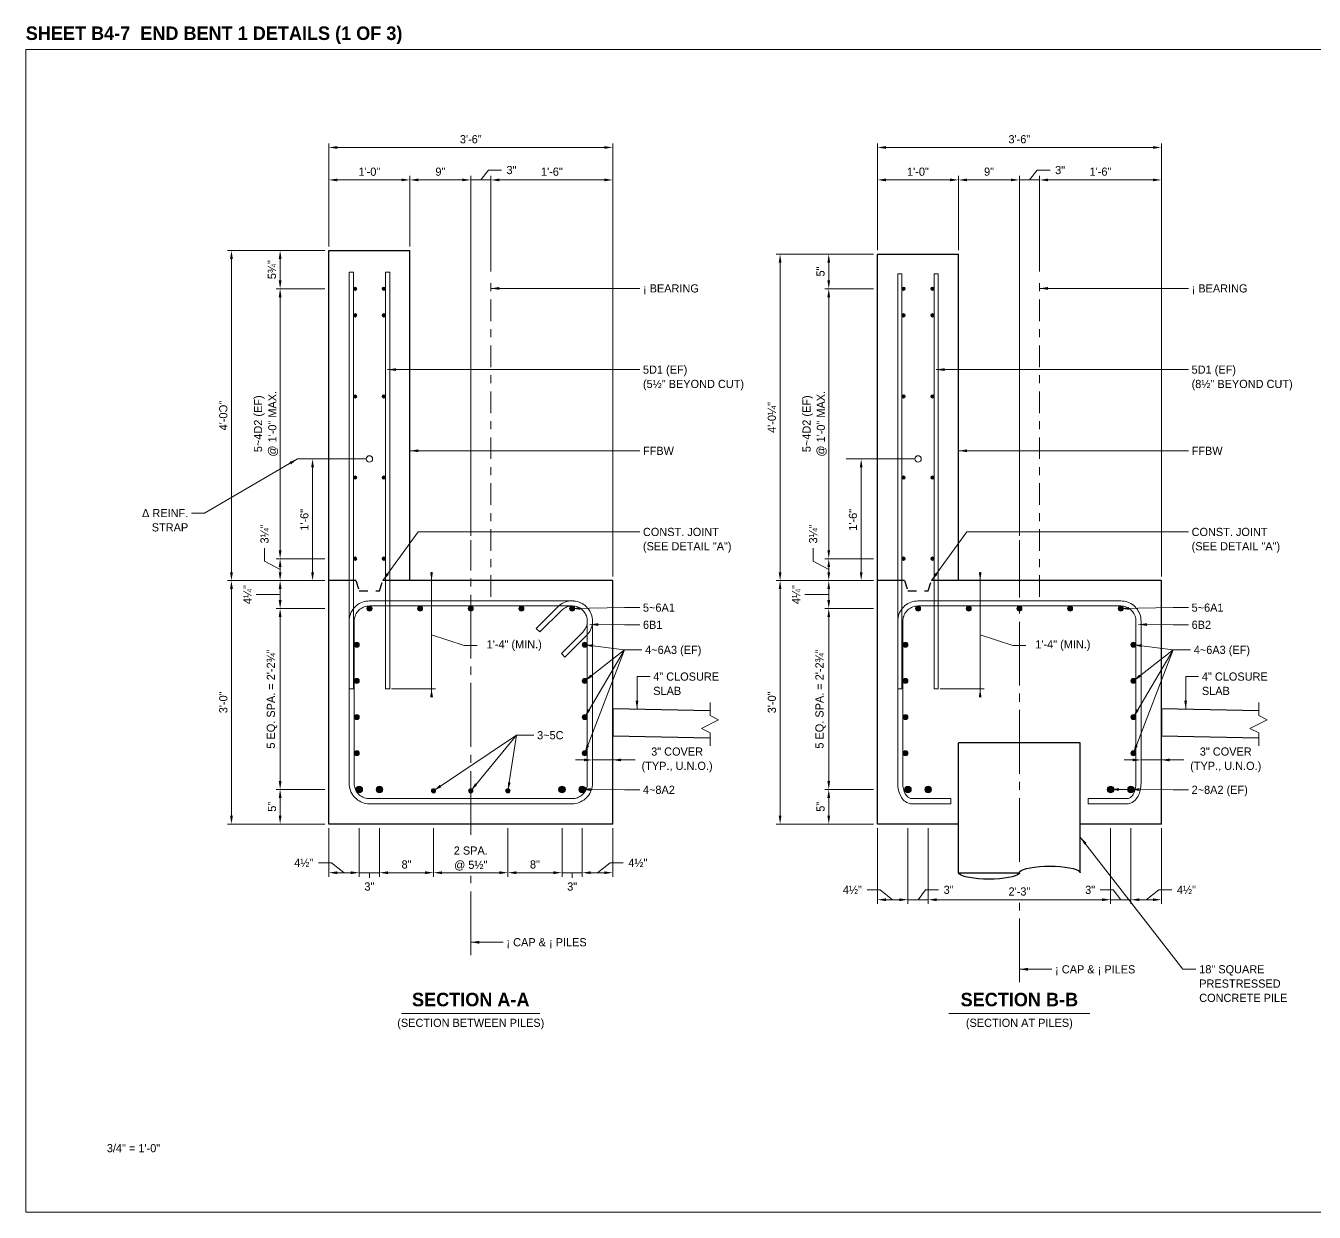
# Model space of a CAD drawing. Extents: x -1 to 861, y -26 to 2.
# Drawn here: x 59 to 74.89, y -13.33 to 1.29 of the extents above; entities that cross this region are included whole.
import ezdxf
from ezdxf.enums import TextEntityAlignment as Align

# ---------------------------------------------------------------- set-up
doc = ezdxf.new("R2010")
doc.units = 21
doc.header["$MEASUREMENT"] = 0
for name, pattern in [('DGN2', [0.12, 0.08, -0.04]), ('DGN4', [0.336, 0.2, -0.053, 0.03, -0.053]), ('DGN7', [0.726, 0.59, -0.053, 0.03, -0.053])]:
    doc.linetypes.add(name, pattern=pattern)
for name, color, linetype, lineweight in [('Border', 7, 'Continuous', 15), ('CL_Major', 1, 'DGN7', 9), ('CL_Minor', 7, 'DGN4', 9), ('Dimension', 7, 'Continuous', 9), ('Leader', 7, 'Continuous', 9), ('PileConc', 3, 'Continuous', 30), ('Rebar', 2, 'Continuous', 15), ('Rebar2', 2, 'Continuous', 15), ('SubStrConc', 3, 'Continuous', 30), ('SubStrConc2', 3, 'Continuous', 30), ('SubStrConc_h', 3, 'DGN2', 30), ('Symbols', 7, 'Continuous', 15), ('TextStructures', 7, 'Continuous', 9)]:
    doc.layers.add(name, color=color, linetype=linetype, lineweight=lineweight)
doc.styles.add('FDOT Bold (Large)', font='FDOTBold.ttf')
doc.styles.add('FDOT Structures', font='FDOT.ttf')
doc.styles.add('FDOT Structures Annotation', font='FDOT.ttf')

msp = doc.modelspace()

# ---------------------------------------------------------------- hatches: boundary and pattern name
at = {"layer": 'Rebar'}
h = msp.add_hatch(color=256, dxfattribs=at)
h.dxf.hatch_style = 1
edge = h.paths.add_edge_path()
edge.add_arc((63.06, -1.95), 0.0208, 0, 360)
h = msp.add_hatch(color=256, dxfattribs=at)
h.dxf.hatch_style = 1
edge = h.paths.add_edge_path()
edge.add_arc((63.414, -1.95), 0.0208, 0, 360)
h = msp.add_hatch(color=256, dxfattribs=at)
h.dxf.hatch_style = 1
edge = h.paths.add_edge_path()
edge.add_arc((69.824, -1.95), 0.0208, 0, 360)
h = msp.add_hatch(color=256, dxfattribs=at)
h.dxf.hatch_style = 1
edge = h.paths.add_edge_path()
edge.add_arc((70.179, -1.95), 0.0208, 0, 360)
h = msp.add_hatch(color=256, dxfattribs=at)
h.dxf.hatch_style = 1
edge = h.paths.add_edge_path()
edge.add_arc((63.06, -2.277), 0.0208, 0, 360)
h = msp.add_hatch(color=256, dxfattribs=at)
h.dxf.hatch_style = 1
edge = h.paths.add_edge_path()
edge.add_arc((63.414, -2.277), 0.0208, 0, 360)
h = msp.add_hatch(color=256, dxfattribs=at)
h.dxf.hatch_style = 1
edge = h.paths.add_edge_path()
edge.add_arc((69.824, -2.277), 0.0208, 0, 360)
h = msp.add_hatch(color=256, dxfattribs=at)
h.dxf.hatch_style = 1
edge = h.paths.add_edge_path()
edge.add_arc((70.179, -2.277), 0.0208, 0, 360)
h = msp.add_hatch(color=256, dxfattribs=at)
h.dxf.hatch_style = 1
edge = h.paths.add_edge_path()
edge.add_arc((63.06, -3.277), 0.0208, 0, 360)
h = msp.add_hatch(color=256, dxfattribs=at)
h.dxf.hatch_style = 1
edge = h.paths.add_edge_path()
edge.add_arc((63.414, -3.277), 0.0208, 0, 360)
h = msp.add_hatch(color=256, dxfattribs=at)
h.dxf.hatch_style = 1
edge = h.paths.add_edge_path()
edge.add_arc((69.824, -3.277), 0.0208, 0, 360)
h = msp.add_hatch(color=256, dxfattribs=at)
h.dxf.hatch_style = 1
edge = h.paths.add_edge_path()
edge.add_arc((70.179, -3.277), 0.0208, 0, 360)
h = msp.add_hatch(color=256, dxfattribs=at)
h.dxf.hatch_style = 1
edge = h.paths.add_edge_path()
edge.add_arc((63.06, -4.277), 0.0208, 0, 360)
h = msp.add_hatch(color=256, dxfattribs=at)
h.dxf.hatch_style = 1
edge = h.paths.add_edge_path()
edge.add_arc((63.414, -4.277), 0.0208, 0, 360)
h = msp.add_hatch(color=256, dxfattribs=at)
h.dxf.hatch_style = 1
edge = h.paths.add_edge_path()
edge.add_arc((69.824, -4.277), 0.0208, 0, 360)
h = msp.add_hatch(color=256, dxfattribs=at)
h.dxf.hatch_style = 1
edge = h.paths.add_edge_path()
edge.add_arc((70.179, -4.277), 0.0208, 0, 360)
h = msp.add_hatch(color=256, dxfattribs=at)
h.dxf.hatch_style = 1
edge = h.paths.add_edge_path()
edge.add_arc((63.06, -5.277), 0.0208, 0, 360)
h = msp.add_hatch(color=256, dxfattribs=at)
h.dxf.hatch_style = 1
edge = h.paths.add_edge_path()
edge.add_arc((63.414, -5.277), 0.0208, 0, 360)
h = msp.add_hatch(color=256, dxfattribs=at)
h.dxf.hatch_style = 1
edge = h.paths.add_edge_path()
edge.add_arc((69.824, -5.277), 0.0208, 0, 360)
h = msp.add_hatch(color=256, dxfattribs=at)
h.dxf.hatch_style = 1
edge = h.paths.add_edge_path()
edge.add_arc((70.179, -5.277), 0.0208, 0, 360)
h = msp.add_hatch(color=256, dxfattribs=at)
h.dxf.hatch_style = 1
edge = h.paths.add_edge_path()
edge.add_arc((63.238, -5.892), 0.0312, 0, 360)
h = msp.add_hatch(color=256, dxfattribs=at)
h.dxf.hatch_style = 1
edge = h.paths.add_edge_path()
edge.add_arc((63.862, -5.892), 0.0312, 0, 360)
h = msp.add_hatch(color=256, dxfattribs=at)
h.dxf.hatch_style = 1
edge = h.paths.add_edge_path()
edge.add_arc((64.487, -5.892), 0.0312, 0, 360)
h = msp.add_hatch(color=256, dxfattribs=at)
h.dxf.hatch_style = 1
edge = h.paths.add_edge_path()
edge.add_arc((65.111, -5.892), 0.0312, 0, 360)
h = msp.add_hatch(color=256, dxfattribs=at)
h.dxf.hatch_style = 1
edge = h.paths.add_edge_path()
edge.add_arc((65.736, -5.892), 0.0312, 0, 360)
h = msp.add_hatch(color=256, dxfattribs=at)
h.dxf.hatch_style = 1
edge = h.paths.add_edge_path()
edge.add_arc((70.003, -5.892), 0.0312, 0, 360)
h = msp.add_hatch(color=256, dxfattribs=at)
h.dxf.hatch_style = 1
edge = h.paths.add_edge_path()
edge.add_arc((70.627, -5.892), 0.0312, 0, 360)
h = msp.add_hatch(color=256, dxfattribs=at)
h.dxf.hatch_style = 1
edge = h.paths.add_edge_path()
edge.add_arc((71.252, -5.892), 0.0312, 0, 360)
h = msp.add_hatch(color=256, dxfattribs=at)
h.dxf.hatch_style = 1
edge = h.paths.add_edge_path()
edge.add_arc((71.876, -5.892), 0.0312, 0, 360)
h = msp.add_hatch(color=256, dxfattribs=at)
h.dxf.hatch_style = 1
edge = h.paths.add_edge_path()
edge.add_arc((72.501, -5.892), 0.0312, 0, 360)
h = msp.add_hatch(color=256, dxfattribs=at)
h.dxf.hatch_style = 1
edge = h.paths.add_edge_path()
edge.add_arc((63.081, -6.338), 0.0312, 0, 360)
h = msp.add_hatch(color=256, dxfattribs=at)
h.dxf.hatch_style = 1
edge = h.paths.add_edge_path()
edge.add_arc((65.892, -6.338), 0.0312, 0, 360)
h = msp.add_hatch(color=256, dxfattribs=at)
h.dxf.hatch_style = 1
edge = h.paths.add_edge_path()
edge.add_arc((69.846, -6.338), 0.0312, 0, 360)
h = msp.add_hatch(color=256, dxfattribs=at)
h.dxf.hatch_style = 1
edge = h.paths.add_edge_path()
edge.add_arc((72.657, -6.338), 0.0312, 0, 360)
h = msp.add_hatch(color=256, dxfattribs=at)
h.dxf.hatch_style = 1
edge = h.paths.add_edge_path()
edge.add_arc((63.081, -6.784), 0.0312, 0, 360)
h = msp.add_hatch(color=256, dxfattribs=at)
h.dxf.hatch_style = 1
edge = h.paths.add_edge_path()
edge.add_arc((65.892, -6.784), 0.0312, 0, 360)
h = msp.add_hatch(color=256, dxfattribs=at)
h.dxf.hatch_style = 1
edge = h.paths.add_edge_path()
edge.add_arc((69.846, -6.784), 0.0312, 0, 360)
h = msp.add_hatch(color=256, dxfattribs=at)
h.dxf.hatch_style = 1
edge = h.paths.add_edge_path()
edge.add_arc((72.657, -6.784), 0.0312, 0, 360)
h = msp.add_hatch(color=256, dxfattribs=at)
h.dxf.hatch_style = 1
edge = h.paths.add_edge_path()
edge.add_arc((63.081, -7.23), 0.0312, 0, 360)
h = msp.add_hatch(color=256, dxfattribs=at)
h.dxf.hatch_style = 1
edge = h.paths.add_edge_path()
edge.add_arc((65.892, -7.23), 0.0312, 0, 360)
h = msp.add_hatch(color=256, dxfattribs=at)
h.dxf.hatch_style = 1
edge = h.paths.add_edge_path()
edge.add_arc((69.846, -7.23), 0.0312, 0, 360)
h = msp.add_hatch(color=256, dxfattribs=at)
h.dxf.hatch_style = 1
edge = h.paths.add_edge_path()
edge.add_arc((72.657, -7.23), 0.0312, 0, 360)
h = msp.add_hatch(color=256, dxfattribs=at)
h.dxf.hatch_style = 1
edge = h.paths.add_edge_path()
edge.add_arc((63.081, -7.676), 0.0312, 0, 360)
h = msp.add_hatch(color=256, dxfattribs=at)
h.dxf.hatch_style = 1
edge = h.paths.add_edge_path()
edge.add_arc((65.892, -7.676), 0.0312, 0, 360)
h = msp.add_hatch(color=256, dxfattribs=at)
h.dxf.hatch_style = 1
edge = h.paths.add_edge_path()
edge.add_arc((69.846, -7.676), 0.0312, 0, 360)
h = msp.add_hatch(color=256, dxfattribs=at)
h.dxf.hatch_style = 1
edge = h.paths.add_edge_path()
edge.add_arc((72.657, -7.676), 0.0312, 0, 360)
h = msp.add_hatch(color=256, dxfattribs=at)
h.dxf.hatch_style = 1
edge = h.paths.add_edge_path()
edge.add_arc((63.112, -8.122), 0.0417, 0, 360)
h = msp.add_hatch(color=256, dxfattribs=at)
h.dxf.hatch_style = 1
edge = h.paths.add_edge_path()
edge.add_arc((63.362, -8.122), 0.0417, 0, 360)
h = msp.add_hatch(color=256, dxfattribs=at)
h.dxf.hatch_style = 1
edge = h.paths.add_edge_path()
edge.add_arc((65.612, -8.122), 0.0417, 0, 360)
h = msp.add_hatch(color=256, dxfattribs=at)
h.dxf.hatch_style = 1
edge = h.paths.add_edge_path()
edge.add_arc((65.862, -8.122), 0.0417, 0, 360)
h = msp.add_hatch(color=256, dxfattribs=at)
h.dxf.hatch_style = 1
edge = h.paths.add_edge_path()
edge.add_arc((69.877, -8.122), 0.0417, 0, 360)
h = msp.add_hatch(color=256, dxfattribs=at)
h.dxf.hatch_style = 1
edge = h.paths.add_edge_path()
edge.add_arc((70.127, -8.122), 0.0417, 0, 360)
h = msp.add_hatch(color=256, dxfattribs=at)
h.dxf.hatch_style = 1
edge = h.paths.add_edge_path()
edge.add_arc((72.377, -8.122), 0.0417, 0, 360)
h = msp.add_hatch(color=256, dxfattribs=at)
h.dxf.hatch_style = 1
edge = h.paths.add_edge_path()
edge.add_arc((72.627, -8.122), 0.0417, 0, 360)
h = msp.add_hatch(color=256, dxfattribs=at)
h.dxf.hatch_style = 1
edge = h.paths.add_edge_path()
edge.add_arc((64.028, -8.138), 0.026, 0, 360)
h = msp.add_hatch(color=256, dxfattribs=at)
h.dxf.hatch_style = 1
edge = h.paths.add_edge_path()
edge.add_arc((64.487, -8.138), 0.026, 0, 360)
h = msp.add_hatch(color=256, dxfattribs=at)
h.dxf.hatch_style = 1
edge = h.paths.add_edge_path()
edge.add_arc((64.945, -8.138), 0.026, 0, 360)

# ---------------------------------------------------------------- linework, layer by layer
at = {"layer": 'CL_Major', "ltscale": 1.333333}
for p, q in [((64.487, -8.681), (64.487, -5.048)), ((71.251, -9.014), (71.251, -5.048)), ((64.487, -10.165), (64.487, -9.188)), ((71.251, -10.499), (71.251, -9.521))]:
    msp.add_line(p, q, dxfattribs=at)
at = {"layer": 'CL_Minor', "ltscale": 1.333333}
for p, q in [((64.736, -5.748), (64.736, -1.785)), ((71.501, -5.748), (71.501, -1.785))]:
    msp.add_line(p, q, dxfattribs=at)
at = {"layer": 'Dimension'}
for p, q in [((62.736, -1.428), (62.736, -0.157)), ((66.237, -5.497), (66.237, -0.157)), ((69.501, -1.473), (69.501, -0.157)), ((73.002, -5.497), (73.002, -0.157)), ((62.841, -0.208), (66.133, -0.208)), ((69.605, -0.208), (72.898, -0.208)), ((62.736, -1.428), (62.736, -0.557)), ((62.841, -0.608), (63.633, -0.608)), ((63.737, -1.428), (63.737, -0.557)), ((63.737, -1.428), (63.737, -0.557)), ((63.841, -0.608), (64.382, -0.608)), ((64.382, -0.608), (64.278, -0.608)), ((64.487, -4.997), (64.487, -0.557)), ((64.487, -4.997), (64.487, -0.557)), ((64.487, -0.608), (64.736, -0.608)), ((64.736, -1.735), (64.736, -0.557)), ((64.736, -1.735), (64.736, -0.557)), ((66.237, -5.497), (66.237, -0.557)), ((69.501, -1.473), (69.501, -0.557)), ((69.605, -0.608), (70.398, -0.608)), ((70.502, -1.473), (70.502, -0.557)), ((70.502, -1.473), (70.502, -0.557)), ((70.606, -0.608), (71.147, -0.608)), ((71.147, -0.608), (71.043, -0.608)), ((71.251, -4.997), (71.251, -0.557)), ((71.251, -4.997), (71.251, -0.557)), ((71.251, -0.608), (71.501, -0.608)), ((71.501, -1.735), (71.501, -0.557)), ((71.501, -1.735), (71.501, -0.557)), ((73.002, -5.497), (73.002, -0.557)), ((62.686, -1.479), (61.486, -1.479)), ((61.536, -5.444), (61.536, -1.583)), ((62.686, -1.479), (62.086, -1.479)), ((62.136, -1.846), (62.136, -1.583)), ((69.451, -1.524), (68.251, -1.524)), ((69.451, -1.524), (68.851, -1.524)), ((68.301, -5.444), (68.301, -1.628)), ((68.901, -1.846), (68.901, -1.628)), ((62.686, -1.95), (62.086, -1.95)), ((62.686, -1.95), (62.086, -1.95)), ((69.451, -1.95), (68.851, -1.95)), ((69.451, -1.95), (68.851, -1.95)), ((62.536, -5.444), (62.536, -4.152)), ((69.301, -5.444), (69.301, -4.152)), ((62.686, -5.277), (62.086, -5.277)), ((62.686, -5.277), (62.086, -5.277)), ((62.136, -5.444), (62.136, -5.381)), ((69.451, -5.277), (68.851, -5.277)), ((69.451, -5.277), (68.851, -5.277)), ((68.901, -5.444), (68.901, -5.381)), ((62.686, -5.548), (62.086, -5.548)), ((62.686, -5.548), (62.086, -5.548)), ((62.686, -5.548), (62.486, -5.548)), ((64.003, -5.444), (64.003, -6.985)), ((69.451, -5.548), (68.851, -5.548)), ((69.451, -5.548), (68.851, -5.548)), ((69.451, -5.548), (69.251, -5.548)), ((70.768, -5.444), (70.768, -6.985)), ((61.536, -8.444), (61.536, -5.652)), ((62.136, -5.788), (62.136, -5.652)), ((68.301, -8.444), (68.301, -5.652)), ((68.901, -5.788), (68.901, -5.652)), ((62.686, -5.892), (62.086, -5.892)), ((62.686, -5.892), (62.086, -5.892)), ((62.136, -8.018), (62.136, -5.996)), ((69.451, -5.892), (68.851, -5.892)), ((69.451, -5.892), (68.851, -5.892)), ((68.901, -8.018), (68.901, -5.996)), ((63.511, -6.881), (64.054, -6.881)), ((70.276, -6.881), (70.819, -6.881)), ((65.883, -7.758), (65.779, -7.758)), ((65.987, -7.758), (66.237, -7.758)), ((66.341, -7.758), (66.445, -7.758)), ((72.647, -7.758), (72.543, -7.758)), ((72.752, -7.758), (73.002, -7.758)), ((73.106, -7.758), (73.21, -7.758)), ((62.686, -8.122), (62.086, -8.122)), ((62.686, -8.122), (62.086, -8.122)), ((62.136, -8.444), (62.136, -8.226)), ((69.451, -8.122), (68.851, -8.122)), ((69.451, -8.122), (68.851, -8.122)), ((68.901, -8.444), (68.901, -8.226)), ((62.686, -8.548), (61.486, -8.548)), ((62.686, -8.548), (62.086, -8.548)), ((69.451, -8.548), (68.251, -8.548)), ((69.451, -8.548), (68.851, -8.548)), ((62.736, -8.598), (62.736, -9.198)), ((64.028, -8.598), (64.028, -9.198)), ((64.028, -8.598), (64.028, -9.198)), ((64.945, -8.598), (64.945, -9.198)), ((64.945, -8.598), (64.945, -9.198)), ((66.237, -8.598), (66.237, -9.198)), ((69.501, -8.598), (69.501, -9.531)), ((69.877, -8.598), (69.877, -9.531)), ((69.877, -8.598), (69.877, -9.531)), ((70.127, -8.598), (70.127, -9.531)), ((70.127, -8.598), (70.127, -9.531)), ((72.377, -8.598), (72.377, -9.531)), ((72.377, -8.598), (72.377, -9.531)), ((72.627, -8.598), (72.627, -9.531)), ((72.627, -8.598), (72.627, -9.531)), ((73.002, -8.598), (73.002, -9.531)), ((62.841, -9.148), (63.007, -9.148)), ((63.007, -9.148), (62.903, -9.148)), ((63.112, -9.148), (63.362, -9.148)), ((63.466, -9.148), (63.57, -9.148)), ((63.466, -9.148), (63.924, -9.148)), ((65.049, -9.148), (65.507, -9.148)), ((65.612, -9.148), (65.862, -9.148)), ((65.966, -9.148), (66.07, -9.148)), ((65.966, -9.148), (66.133, -9.148)), ((69.605, -9.481), (69.772, -9.481)), ((69.772, -9.481), (69.668, -9.481)), ((69.877, -9.481), (70.127, -9.481)), ((72.377, -9.481), (72.627, -9.481)), ((72.731, -9.481), (72.835, -9.481)), ((72.731, -9.481), (72.898, -9.481))]:
    msp.add_line(p, q, dxfattribs=at)
for points in [[(64.564, -6.348), (64.404, -6.348), (64.003, -6.214)], [(71.329, -6.348), (71.169, -6.348), (70.768, -6.214)]]:
    msp.add_lwpolyline(points, dxfattribs=at)
for points in [[(62.841, -0.225), (62.736, -0.208), (62.841, -0.191)], [(66.133, -0.191), (66.237, -0.208), (66.133, -0.225)], [(69.605, -0.225), (69.501, -0.208), (69.605, -0.191)], [(72.898, -0.191), (73.002, -0.208), (72.898, -0.225)], [(62.841, -0.625), (62.736, -0.608), (62.841, -0.591)], [(63.633, -0.591), (63.737, -0.608), (63.633, -0.625)], [(63.841, -0.625), (63.737, -0.608), (63.841, -0.591)], [(64.382, -0.591), (64.487, -0.608), (64.382, -0.625)], [(64.382, -0.591), (64.487, -0.608), (64.382, -0.625)], [(66.133, -0.591), (66.237, -0.608), (66.133, -0.625)], [(69.605, -0.625), (69.501, -0.608), (69.605, -0.591)], [(70.398, -0.591), (70.502, -0.608), (70.398, -0.625)], [(70.606, -0.625), (70.502, -0.608), (70.606, -0.591)], [(71.147, -0.591), (71.251, -0.608), (71.147, -0.625)], [(71.147, -0.591), (71.251, -0.608), (71.147, -0.625)], [(72.898, -0.591), (73.002, -0.608), (72.898, -0.625)], [(61.519, -1.583), (61.536, -1.479), (61.554, -1.583)], [(68.284, -1.628), (68.301, -1.524), (68.318, -1.628)], [(62.119, -2.054), (62.136, -1.95), (62.154, -2.054)], [(68.884, -2.054), (68.901, -1.95), (68.918, -2.054)], [(62.519, -4.152), (62.536, -4.048), (62.554, -4.152)], [(69.284, -4.152), (69.301, -4.048), (69.318, -4.152)], [(62.154, -5.173), (62.136, -5.277), (62.119, -5.173)], [(68.918, -5.173), (68.901, -5.277), (68.884, -5.173)], [(62.119, -5.381), (62.136, -5.277), (62.154, -5.381)], [(68.884, -5.381), (68.901, -5.277), (68.918, -5.381)], [(61.554, -5.444), (61.536, -5.548), (61.519, -5.444)], [(61.519, -5.652), (61.536, -5.548), (61.554, -5.652)], [(62.154, -5.444), (62.136, -5.548), (62.119, -5.444)], [(62.119, -5.652), (62.136, -5.548), (62.154, -5.652)], [(62.554, -5.444), (62.536, -5.548), (62.519, -5.444)], [(64.021, -5.444), (64.003, -5.548), (63.986, -5.444)], [(68.318, -5.444), (68.301, -5.548), (68.284, -5.444)], [(68.284, -5.652), (68.301, -5.548), (68.318, -5.652)], [(68.918, -5.444), (68.901, -5.548), (68.884, -5.444)], [(68.884, -5.652), (68.901, -5.548), (68.918, -5.652)], [(69.318, -5.444), (69.301, -5.548), (69.284, -5.444)], [(70.785, -5.444), (70.768, -5.548), (70.751, -5.444)], [(62.154, -5.788), (62.136, -5.892), (62.119, -5.788)], [(68.918, -5.788), (68.901, -5.892), (68.884, -5.788)], [(62.119, -5.996), (62.136, -5.892), (62.154, -5.996)], [(68.884, -5.996), (68.901, -5.892), (68.918, -5.996)], [(63.986, -6.985), (64.003, -6.881), (64.021, -6.985)], [(70.751, -6.985), (70.768, -6.881), (70.785, -6.985)], [(65.883, -7.741), (65.987, -7.758), (65.883, -7.775)], [(66.341, -7.775), (66.237, -7.758), (66.341, -7.741)], [(72.647, -7.741), (72.752, -7.758), (72.647, -7.775)], [(73.106, -7.775), (73.002, -7.758), (73.106, -7.741)], [(62.154, -8.018), (62.136, -8.122), (62.119, -8.018)], [(68.918, -8.018), (68.901, -8.122), (68.884, -8.018)], [(61.554, -8.444), (61.536, -8.548), (61.519, -8.444)], [(68.318, -8.444), (68.301, -8.548), (68.284, -8.444)], [(62.841, -9.165), (62.736, -9.148), (62.841, -9.131)], [(63.007, -9.131), (63.112, -9.148), (63.007, -9.165)], [(63.007, -9.131), (63.112, -9.148), (63.007, -9.165)], [(63.466, -9.165), (63.362, -9.148), (63.466, -9.131)], [(63.466, -9.165), (63.362, -9.148), (63.466, -9.131)], [(63.924, -9.131), (64.028, -9.148), (63.924, -9.165)], [(64.132, -9.165), (64.028, -9.148), (64.132, -9.131)], [(64.841, -9.131), (64.945, -9.148), (64.841, -9.165)], [(65.049, -9.165), (64.945, -9.148), (65.049, -9.131)], [(65.507, -9.131), (65.612, -9.148), (65.507, -9.165)], [(65.507, -9.131), (65.612, -9.148), (65.507, -9.165)], [(65.966, -9.165), (65.862, -9.148), (65.966, -9.131)], [(65.966, -9.165), (65.862, -9.148), (65.966, -9.131)], [(66.133, -9.131), (66.237, -9.148), (66.133, -9.165)], [(69.605, -9.498), (69.501, -9.481), (69.605, -9.464)], [(69.772, -9.464), (69.877, -9.481), (69.772, -9.498)], [(69.772, -9.464), (69.877, -9.481), (69.772, -9.498)], [(72.731, -9.498), (72.627, -9.481), (72.731, -9.464)], [(72.731, -9.498), (72.627, -9.481), (72.731, -9.464)], [(72.898, -9.464), (73.002, -9.481), (72.898, -9.498)]]:
    msp.add_solid(points, dxfattribs=at)
at = {"layer": 'Leader'}
for p, q in [((65.892, -6.338), (66.383, -6.401)), ((72.657, -6.338), (73.148, -6.401)), ((65.892, -7.676), (66.383, -6.401)), ((65.892, -7.23), (66.383, -6.401)), ((65.892, -6.784), (66.383, -6.401)), ((66.383, -6.401), (66.597, -6.401)), ((72.657, -7.676), (73.148, -6.401)), ((72.657, -7.23), (73.148, -6.401)), ((72.657, -6.784), (73.148, -6.401)), ((73.148, -6.401), (73.362, -6.401)), ((64.028, -8.138), (65.052, -7.453)), ((64.487, -8.138), (65.052, -7.453)), ((64.945, -8.138), (65.052, -7.453)), ((65.052, -7.453), (65.265, -7.453)), ((72.627, -8.122), (72.377, -8.122))]:
    msp.add_line(p, q, dxfattribs=at)
for points in [[(64.736, -1.945), (66.383, -1.945), (66.57, -1.945)], [(71.501, -1.945), (73.148, -1.945), (73.335, -1.945)], [(63.461, -2.946), (66.383, -2.946), (66.57, -2.946)], [(70.225, -2.946), (73.148, -2.946), (73.335, -2.946)], [(63.737, -3.947), (66.383, -3.947), (66.57, -3.947)], [(70.502, -3.947), (73.148, -3.947), (73.335, -3.947)], [(62.35, -4.048), (61.203, -4.714), (61.043, -4.714)], [(63.403, -5.548), (63.837, -4.948), (66.57, -4.948)], [(70.168, -5.548), (70.602, -4.948), (73.335, -4.948)], [(65.736, -5.892), (66.383, -5.88), (66.57, -5.88)], [(72.501, -5.892), (73.148, -5.88), (73.335, -5.88)], [(65.956, -6.088), (66.383, -6.092), (66.57, -6.092)], [(72.72, -6.088), (73.148, -6.092), (73.335, -6.092)], [(66.537, -7.13), (66.537, -6.73), (66.697, -6.73)], [(73.302, -7.13), (73.302, -6.73), (73.462, -6.73)], [(65.862, -8.122), (66.383, -8.126), (66.57, -8.126)], [(72.627, -8.122), (73.148, -8.126), (73.335, -8.126)], [(64.487, -10.005), (64.887, -10.005)], [(71.251, -10.339), (71.651, -10.339)]]:
    msp.add_lwpolyline(points, dxfattribs=at)
for points in [[(64.736, -1.945), (64.84, -1.928), (64.84, -1.963)], [(71.501, -1.945), (71.605, -1.928), (71.605, -1.963)], [(63.461, -2.946), (63.565, -2.929), (63.565, -2.963)], [(70.225, -2.946), (70.33, -2.929), (70.33, -2.963)], [(63.737, -3.947), (63.841, -3.93), (63.841, -3.964)], [(70.502, -3.947), (70.606, -3.93), (70.606, -3.964)], [(62.35, -4.048), (62.269, -4.115), (62.251, -4.085)], [(63.403, -5.548), (63.45, -5.453), (63.478, -5.474)], [(70.168, -5.548), (70.215, -5.453), (70.243, -5.474)], [(65.736, -5.892), (65.839, -5.873), (65.84, -5.907)], [(72.501, -5.892), (72.604, -5.873), (72.605, -5.907)], [(65.956, -6.088), (66.06, -6.072), (66.06, -6.106)], [(72.72, -6.088), (72.825, -6.072), (72.824, -6.106)], [(65.892, -6.338), (65.998, -6.334), (65.993, -6.368)], [(72.657, -6.338), (72.763, -6.334), (72.758, -6.368)], [(65.892, -6.784), (65.964, -6.706), (65.985, -6.734)], [(72.657, -6.784), (72.729, -6.706), (72.75, -6.734)], [(65.892, -7.23), (65.931, -7.132), (65.96, -7.149)], [(66.537, -7.13), (66.519, -7.026), (66.554, -7.026)], [(72.657, -7.23), (72.695, -7.132), (72.725, -7.149)], [(73.302, -7.13), (73.284, -7.026), (73.319, -7.026)], [(65.892, -7.676), (65.914, -7.573), (65.946, -7.585)], [(72.657, -7.676), (72.679, -7.573), (72.711, -7.585)], [(64.028, -8.138), (64.105, -8.065), (64.124, -8.094)], [(64.487, -8.138), (64.54, -8.046), (64.566, -8.068)], [(64.945, -8.138), (64.944, -8.032), (64.978, -8.037)], [(65.862, -8.122), (65.966, -8.105), (65.966, -8.14)], [(72.377, -8.122), (72.481, -8.105), (72.481, -8.139)], [(72.627, -8.122), (72.731, -8.105), (72.731, -8.14)], [(72.002, -8.708), (72.079, -8.779), (72.052, -8.801)], [(64.487, -10.005), (64.591, -9.988), (64.591, -10.023)], [(71.251, -10.339), (71.356, -10.321), (71.356, -10.356)]]:
    msp.add_solid(points, dxfattribs=at)
at = {"layer": 'PileConc'}
for points in [[(70.502, -8.548), (70.502, -7.548)], [(72.002, -7.548), (70.502, -7.548)], [(70.502, -9.148), (70.502, -7.548)], [(72.002, -7.548), (70.502, -7.548)], [(72.002, -8.548), (72.002, -7.548)], [(72.002, -9.148), (72.002, -7.548)], [(70.502, -9.148), (70.502, -8.548)], [(71.252, -9.148), (71.246, -9.162), (71.229, -9.175), (71.201, -9.188), (71.164, -9.199), (71.118, -9.209), (71.064, -9.217), (71.005, -9.223), (70.942, -9.227), (70.877, -9.228), (70.811, -9.227), (70.748, -9.223), (70.689, -9.217), (70.635, -9.209), (70.589, -9.199), (70.552, -9.188), (70.524, -9.175), (70.507, -9.162), (70.502, -9.148), (71.252, -9.148), (71.257, -9.134), (71.274, -9.12), (71.302, -9.108), (71.339, -9.096), (71.385, -9.086), (71.439, -9.078), (71.498, -9.073), (71.561, -9.069), (71.627, -9.068), (71.692, -9.069), (71.755, -9.073), (71.814, -9.078), (71.868, -9.086), (71.914, -9.096), (71.951, -9.108), (71.979, -9.12), (71.996, -9.134), (72.002, -9.148)]]:
    msp.add_lwpolyline(points, dxfattribs=at)
at = {"layer": 'Rebar'}
for p, q in [((62.987, -1.744), (63.039, -1.744)), ((63.435, -1.744), (63.487, -1.744)), ((69.752, -1.764), (69.804, -1.764)), ((70.199, -1.764), (70.252, -1.764)), ((65.295, -6.136), (65.339, -6.18)), ((65.648, -6.49), (65.604, -6.446)), ((62.987, -6.881), (63.039, -6.881)), ((63.435, -6.881), (63.487, -6.881)), ((69.752, -6.881), (69.804, -6.881)), ((70.199, -6.881), (70.252, -6.881)), ((70.405, -8.235), (70.405, -8.298)), ((72.098, -8.235), (72.098, -8.298))]:
    msp.add_line(p, q, dxfattribs=at)
for points in [[(62.987, -6.881), (62.987, -1.744)], [(63.039, -6.881), (63.039, -1.744)], [(63.435, -6.881), (63.435, -1.744)], [(63.487, -6.881), (63.487, -1.744)], [(69.752, -6.881), (69.752, -1.764)], [(69.804, -6.881), (69.804, -1.764)], [(70.199, -6.881), (70.199, -1.764)], [(70.252, -6.881), (70.252, -1.764)], [(65.295, -6.136), (65.561, -5.87), (65.576, -5.856), (65.593, -5.843), (65.612, -5.831), (65.631, -5.821), (65.651, -5.813), (65.672, -5.806), (65.693, -5.801), (65.715, -5.798), (65.737, -5.797), (65.759, -5.798), (65.78, -5.801), (65.801, -5.806), (65.822, -5.813), (65.842, -5.821), (65.862, -5.831), (65.88, -5.843), (65.897, -5.856), (65.913, -5.871), (65.928, -5.887), (65.941, -5.904), (65.953, -5.922), (65.963, -5.942), (65.972, -5.962), (65.978, -5.983), (65.983, -6.004), (65.986, -6.026), (65.987, -6.047), (65.987, -8.048), (65.986, -8.07), (65.983, -8.091), (65.978, -8.112), (65.972, -8.133), (65.963, -8.153), (65.953, -8.173), (65.941, -8.191), (65.928, -8.208), (65.913, -8.225), (65.897, -8.239), (65.88, -8.253), (65.862, -8.264), (65.842, -8.274), (65.822, -8.283), (65.801, -8.289), (65.78, -8.294), (65.758, -8.297), (65.737, -8.298), (63.236, -8.298), (63.215, -8.297), (63.193, -8.294), (63.172, -8.289), (63.151, -8.283), (63.131, -8.274), (63.112, -8.264), (63.093, -8.253), (63.076, -8.239), (63.06, -8.225), (63.045, -8.208), (63.032, -8.191), (63.02, -8.173), (63.01, -8.153), (63.002, -8.133), (62.995, -8.112), (62.99, -8.091), (62.988, -8.07), (62.987, -8.048), (62.987, -6.047), (62.988, -6.026), (62.99, -6.004), (62.995, -5.983), (63.002, -5.962), (63.01, -5.942), (63.02, -5.923), (63.032, -5.904), (63.045, -5.887), (63.06, -5.871), (63.076, -5.856), (63.093, -5.843), (63.112, -5.831), (63.131, -5.821), (63.151, -5.813), (63.172, -5.806), (63.193, -5.802), (63.215, -5.799), (63.236, -5.798), (65.738, -5.798), (65.759, -5.799), (65.78, -5.802), (65.802, -5.806), (65.822, -5.813), (65.843, -5.821), (65.862, -5.831), (65.88, -5.843), (65.898, -5.856), (65.914, -5.871), (65.928, -5.887), (65.942, -5.904), (65.953, -5.923), (65.963, -5.942), (65.972, -5.962), (65.978, -5.983), (65.983, -6.004), (65.986, -6.026), (65.987, -6.048), (65.986, -6.069), (65.983, -6.091), (65.978, -6.112), (65.972, -6.133), (65.963, -6.153), (65.953, -6.173), (65.942, -6.191), (65.928, -6.208), (65.914, -6.224), (65.648, -6.49)], [(65.339, -6.18), (65.604, -5.915), (65.616, -5.904), (65.629, -5.894), (65.643, -5.885), (65.658, -5.878), (65.673, -5.871), (65.688, -5.866), (65.704, -5.863), (65.72, -5.861), (65.737, -5.86), (65.753, -5.861), (65.769, -5.863), (65.785, -5.866), (65.801, -5.871), (65.816, -5.878), (65.83, -5.885), (65.844, -5.894), (65.857, -5.904), (65.869, -5.915), (65.88, -5.927), (65.89, -5.94), (65.899, -5.954), (65.907, -5.968), (65.913, -5.983), (65.918, -5.999), (65.921, -6.015), (65.923, -6.031), (65.924, -6.048), (65.924, -8.047), (65.923, -8.064), (65.921, -8.08), (65.918, -8.096), (65.913, -8.112), (65.907, -8.127), (65.899, -8.142), (65.89, -8.155), (65.88, -8.168), (65.869, -8.18), (65.857, -8.191), (65.844, -8.201), (65.83, -8.21), (65.816, -8.218), (65.801, -8.224), (65.785, -8.229), (65.769, -8.232), (65.753, -8.235), (65.736, -8.235), (63.237, -8.235), (63.22, -8.235), (63.204, -8.232), (63.188, -8.229), (63.172, -8.224), (63.157, -8.218), (63.143, -8.21), (63.129, -8.201), (63.116, -8.191), (63.104, -8.18), (63.093, -8.168), (63.083, -8.155), (63.074, -8.142), (63.067, -8.127), (63.06, -8.112), (63.056, -8.096), (63.052, -8.08), (63.05, -8.064), (63.049, -8.047), (63.049, -6.048), (63.05, -6.031), (63.052, -6.015), (63.056, -5.999), (63.06, -5.984), (63.067, -5.969), (63.074, -5.954), (63.083, -5.94), (63.093, -5.927), (63.104, -5.915), (63.116, -5.904), (63.129, -5.894), (63.143, -5.885), (63.157, -5.878), (63.172, -5.872), (63.188, -5.867), (63.204, -5.863), (63.22, -5.861), (63.237, -5.86), (65.736, -5.86), (65.753, -5.861), (65.769, -5.863), (65.785, -5.867), (65.801, -5.872), (65.816, -5.878), (65.831, -5.885), (65.844, -5.894), (65.857, -5.904), (65.869, -5.915), (65.88, -5.927), (65.89, -5.94), (65.899, -5.954), (65.907, -5.968), (65.913, -5.984), (65.918, -5.999), (65.921, -6.015), (65.924, -6.031), (65.924, -6.048), (65.924, -6.064), (65.921, -6.08), (65.918, -6.096), (65.913, -6.112), (65.907, -6.127), (65.899, -6.141), (65.89, -6.155), (65.88, -6.168), (65.869, -6.181), (65.604, -6.446)], [(72.098, -8.298), (72.581, -8.298), (72.596, -8.297), (72.612, -8.293), (72.628, -8.288), (72.643, -8.281), (72.657, -8.271), (72.671, -8.261), (72.683, -8.248), (72.695, -8.234), (72.705, -8.219), (72.715, -8.203), (72.723, -8.186), (72.731, -8.168), (72.737, -8.149), (72.742, -8.13), (72.746, -8.11), (72.749, -8.089), (72.751, -8.069), (72.752, -8.048), (72.752, -6.047), (72.751, -6.026), (72.748, -6.004), (72.743, -5.983), (72.736, -5.962), (72.728, -5.942), (72.718, -5.923), (72.706, -5.904), (72.693, -5.887), (72.678, -5.871), (72.662, -5.856), (72.645, -5.843), (72.627, -5.831), (72.607, -5.821), (72.587, -5.813), (72.566, -5.806), (72.545, -5.802), (72.523, -5.799), (72.502, -5.798), (70.001, -5.798), (69.98, -5.799), (69.958, -5.802), (69.937, -5.806), (69.916, -5.813), (69.896, -5.821), (69.877, -5.831), (69.858, -5.843), (69.841, -5.856), (69.825, -5.871), (69.81, -5.887), (69.797, -5.904), (69.785, -5.923), (69.775, -5.942), (69.767, -5.962), (69.76, -5.983), (69.755, -6.004), (69.752, -6.026), (69.752, -6.047), (69.752, -8.048), (69.752, -8.069), (69.754, -8.089), (69.757, -8.11), (69.761, -8.13), (69.766, -8.149), (69.772, -8.168), (69.78, -8.186), (69.788, -8.203), (69.798, -8.219), (69.808, -8.234), (69.82, -8.248), (69.832, -8.261), (69.846, -8.271), (69.86, -8.281), (69.875, -8.288), (69.891, -8.293), (69.907, -8.297), (69.922, -8.298), (70.405, -8.298)], [(72.098, -8.235), (72.579, -8.235), (72.588, -8.235), (72.596, -8.233), (72.604, -8.23), (72.612, -8.226), (72.621, -8.221), (72.629, -8.214), (72.637, -8.206), (72.645, -8.196), (72.653, -8.186), (72.66, -8.174), (72.666, -8.16), (72.672, -8.146), (72.677, -8.131), (72.681, -8.115), (72.685, -8.099), (72.687, -8.082), (72.689, -8.065), (72.689, -8.047), (72.689, -6.048), (72.688, -6.031), (72.686, -6.015), (72.683, -5.999), (72.678, -5.984), (72.671, -5.969), (72.664, -5.954), (72.655, -5.94), (72.645, -5.927), (72.634, -5.915), (72.622, -5.904), (72.609, -5.894), (72.595, -5.885), (72.581, -5.878), (72.566, -5.872), (72.55, -5.867), (72.534, -5.863), (72.518, -5.861), (72.501, -5.86), (70.002, -5.86), (69.985, -5.861), (69.969, -5.863), (69.953, -5.867), (69.937, -5.872), (69.922, -5.878), (69.908, -5.885), (69.894, -5.894), (69.881, -5.904), (69.869, -5.915), (69.858, -5.927), (69.848, -5.94), (69.839, -5.954), (69.832, -5.969), (69.825, -5.984), (69.82, -5.999), (69.817, -6.015), (69.815, -6.031), (69.814, -6.048), (69.814, -8.047), (69.815, -8.065), (69.816, -8.082), (69.818, -8.099), (69.822, -8.115), (69.826, -8.131), (69.831, -8.146), (69.837, -8.16), (69.843, -8.174), (69.85, -8.186), (69.858, -8.196), (69.866, -8.206), (69.874, -8.214), (69.882, -8.221), (69.891, -8.226), (69.899, -8.23), (69.907, -8.233), (69.915, -8.235), (69.924, -8.235), (70.405, -8.235)]]:
    msp.add_lwpolyline(points, dxfattribs=at)
for centre, radius in [((63.06, -1.95), 0.0208), ((63.414, -1.95), 0.0208), ((69.824, -1.95), 0.0208), ((70.179, -1.95), 0.0208), ((63.06, -2.277), 0.0208), ((63.414, -2.277), 0.0208), ((69.824, -2.277), 0.0208), ((70.179, -2.277), 0.0208), ((63.06, -3.277), 0.0208), ((63.414, -3.277), 0.0208), ((69.824, -3.277), 0.0208), ((70.179, -3.277), 0.0208), ((63.06, -4.277), 0.0208), ((63.414, -4.277), 0.0208), ((69.824, -4.277), 0.0208), ((70.179, -4.277), 0.0208), ((63.06, -5.277), 0.0208), ((63.414, -5.277), 0.0208), ((69.824, -5.277), 0.0208), ((70.179, -5.277), 0.0208), ((63.238, -5.892), 0.0312), ((63.862, -5.892), 0.0312), ((64.487, -5.892), 0.0312), ((65.111, -5.892), 0.0312), ((65.736, -5.892), 0.0312), ((70.003, -5.892), 0.0312), ((70.627, -5.892), 0.0312), ((71.252, -5.892), 0.0312), ((71.876, -5.892), 0.0312), ((72.501, -5.892), 0.0312), ((63.081, -6.338), 0.0312), ((65.892, -6.338), 0.0312), ((69.846, -6.338), 0.0312), ((72.657, -6.338), 0.0312), ((63.081, -6.784), 0.0312), ((65.892, -6.784), 0.0312), ((69.846, -6.784), 0.0312), ((72.657, -6.784), 0.0312), ((63.081, -7.23), 0.0312), ((65.892, -7.23), 0.0312), ((69.846, -7.23), 0.0312), ((72.657, -7.23), 0.0312), ((63.081, -7.676), 0.0312), ((65.892, -7.676), 0.0312), ((69.846, -7.676), 0.0312), ((72.657, -7.676), 0.0312), ((63.112, -8.122), 0.0417), ((63.362, -8.122), 0.0417), ((65.612, -8.122), 0.0417), ((65.862, -8.122), 0.0417), ((69.877, -8.122), 0.0417), ((70.127, -8.122), 0.0417), ((72.377, -8.122), 0.0417), ((72.627, -8.122), 0.0417), ((64.028, -8.138), 0.026), ((64.487, -8.138), 0.026), ((64.945, -8.138), 0.026)]:
    msp.add_circle(centre, radius, dxfattribs=at)
at = {"layer": 'Rebar2'}
for p, q in [((62.35, -4.048), (63.197, -4.048)), ((69.115, -4.048), (69.962, -4.048))]:
    msp.add_line(p, q, dxfattribs=at)
for centre in [(63.237, -4.048), (70.002, -4.048)]:
    msp.add_circle(centre, 0.04, dxfattribs=at)
at = {"layer": 'SubStrConc'}
for points in [[(62.736, -1.479), (63.737, -1.479)], [(62.737, -5.548), (62.737, -1.479)], [(62.737, -5.548), (62.737, -1.504)], [(63.737, -5.548), (63.737, -1.479)], [(69.501, -1.524), (70.502, -1.524)], [(69.502, -5.548), (69.502, -1.524)], [(69.502, -5.548), (69.502, -1.524)], [(70.502, -5.548), (70.502, -1.524)], [(62.737, -5.548), (62.737, -5.548)], [(62.737, -8.548), (62.737, -5.548)], [(62.737, -8.548), (62.737, -5.548)], [(62.737, -5.548), (62.737, -5.548)], [(63.07, -5.548), (62.737, -5.548)], [(62.737, -5.548), (62.737, -5.548)], [(62.737, -5.548), (62.737, -5.548)], [(63.07, -5.548), (62.737, -5.548)], [(66.237, -5.548), (63.403, -5.548)], [(63.737, -5.548), (63.403, -5.548)], [(66.237, -8.548), (66.237, -5.548)], [(69.502, -5.548), (69.502, -5.548)], [(69.502, -8.548), (69.502, -5.548)], [(69.502, -8.548), (69.502, -5.548)], [(69.502, -5.548), (69.502, -5.548)], [(69.835, -5.548), (69.502, -5.548)], [(69.502, -5.548), (69.502, -5.548)], [(69.502, -5.548), (69.502, -5.548)], [(69.835, -5.548), (69.502, -5.548)], [(73.002, -5.548), (70.168, -5.548)], [(70.502, -5.548), (70.168, -5.548)], [(73.002, -8.548), (73.002, -5.548)], [(62.737, -8.548), (62.737, -8.548)], [(62.737, -8.548), (62.737, -8.548)], [(66.237, -8.548), (62.737, -8.548)], [(69.502, -8.548), (69.502, -8.548)], [(69.502, -8.548), (69.502, -8.548)], [(70.502, -8.548), (69.502, -8.548)], [(73.002, -8.548), (72.002, -8.548)]]:
    msp.add_lwpolyline(points, dxfattribs=at)
at = {"layer": 'SubStrConc2'}
for points in [[(67.437, -7.154), (66.237, -7.13)], [(66.237, -7.13), (66.237, -7.464)], [(74.202, -7.154), (73.002, -7.13)], [(73.002, -7.13), (73.002, -7.464)], [(67.437, -7.488), (66.237, -7.464)], [(74.202, -7.488), (73.002, -7.464)]]:
    msp.add_lwpolyline(points, dxfattribs=at)
at = {"layer": 'SubStrConc_h', "ltscale": 1.333333}
for points in [[(63.07, -5.548), (63.111, -5.673), (63.361, -5.673), (63.403, -5.548)], [(69.835, -5.548), (69.876, -5.673), (70.126, -5.673), (70.168, -5.548)]]:
    msp.add_lwpolyline(points, dxfattribs=at)
at = {"layer": 'Symbols'}
for points in [[(67.437, -7.586), (67.437, -7.425), (67.33, -7.372), (67.543, -7.265), (67.437, -7.212), (67.437, -7.05)], [(74.202, -7.586), (74.202, -7.425), (74.095, -7.372), (74.308, -7.265), (74.202, -7.212), (74.202, -7.05)]]:
    msp.add_lwpolyline(points, dxfattribs=at)
at = {"layer": 'TextStructures'}
for p, q in [((63.633, -10.882), (65.34, -10.882)), ((70.382, -10.882), (72.121, -10.882))]:
    msp.add_line(p, q, dxfattribs=at)

# ---------------------------------------------------------------- texts
at = {"layer": 'Border', "style": 'FDOT Bold (Large)'}
msp.add_text('SHEET B4-7  END BENT 1 DETAILS (1 OF 3)', height=0.16667, dxfattribs=at).set_placement((59, 1.067), align=Align.BOTTOM_LEFT)
at = {"layer": 'Border', "style": 'FDOT Structures'}
msp.add_text('3/4" = 1\'-0"', height=0.1008, dxfattribs=at).set_placement((60, -12.493), align=Align.TOP_LEFT)
at = {"layer": 'Dimension', "char_height": 0.1008, "attachment_point": 5, "line_spacing_factor": 1.05, "style": 'FDOT Structures Annotation', "bg_fill": 3, "box_fill_scale": 1.1, "bg_fill_color": 0}
for s, insert in [('3"', (64.989, -0.487)), ('3"', (71.754, -0.487)), ('4½"', (62.427, -9.027)), ('4½"', (66.547, -9.027)), ('3"', (63.237, -9.319)), ('3"', (65.737, -9.319)), ('4½"', (69.192, -9.36)), ('4½"', (73.311, -9.36))]:
    msp.add_mtext(s, dxfattribs=dict(at, insert=insert))
at = {"layer": 'Dimension', "char_height": 0.1008, "attachment_point": 5, "rotation": 90, "line_spacing_factor": 1.05, "style": 'FDOT Structures Annotation', "bg_fill": 3, "box_fill_scale": 1.1, "bg_fill_color": 0}
for s, insert in [('5~4D2 (EF)\\P@ 1\'-0" MAX.', (68.726, -3.614)), ('3¼"', (61.945, -4.972)), ('3¼"', (68.71, -4.972)), ('4¼"', (61.736, -5.72)), ('4¼"', (68.501, -5.72))]:
    msp.add_mtext(s, dxfattribs=dict(at, insert=insert))
at = {"layer": 'TextStructures', "style": 'FDOT Structures'}
for s, p in [('¡ BEARING', (66.61, -1.945)), ('¡ BEARING', (73.375, -1.945)), ('FFBW', (66.61, -3.947)), ('FFBW', (73.375, -3.947)), ('5~6A1', (66.61, -5.88)), ('5~6A1', (73.375, -5.88)), ('6B1', (66.61, -6.092)), ('6B2', (73.375, -6.092)), ('4~6A3 (EF)', (66.637, -6.401)), ('4~6A3 (EF)', (73.402, -6.401)), ('3~5C', (65.305, -7.453)), ('4~8A2', (66.61, -8.126)), ('2~8A2 (EF)', (73.375, -8.126)), ('¡ CAP & ¡ PILES', (64.927, -10.005)), ('¡ CAP & ¡ PILES', (71.692, -10.339))]:
    msp.add_text(s, height=0.1008, dxfattribs=at).set_placement(p, align=Align.MIDDLE_LEFT)
at = {"layer": 'TextStructures'}
for s, height, style, p in [('SECTION A-A', 0.16667, 'FDOT Bold (Large)', (64.487, -10.845)), ('SECTION B-B', 0.16667, 'FDOT Bold (Large)', (71.251, -10.845)), ('(SECTION BETWEEN PILES)', 0.1008, 'FDOT Structures', (64.487, -11.079)), ('(SECTION AT PILES)', 0.1008, 'FDOT Structures', (71.251, -11.079))]:
    msp.add_text(s, height=height, dxfattribs=dict(at, style=style)).set_placement(p, align=Align.BOTTOM_CENTER)
at = {"layer": 'TextStructures', "char_height": 0.1008, "line_spacing_factor": 1.05, "style": 'FDOT Structures'}
for s, insert, attachment_point in [('5D1 (EF)\\P(5½" BEYOND CUT)', (66.61, -2.896), 1), ('5D1 (EF)\\P(8½" BEYOND CUT)', (73.375, -2.896), 1), ('Δ REINF.\\PSTRAP', (61.003, -4.664), 3), ('CONST. JOINT\\P(SEE DETAIL "A")', (66.61, -4.897), 1), ('CONST. JOINT\\P(SEE DETAIL "A")', (73.375, -4.897), 1), ('4" CLOSURE\\PSLAB', (66.737, -6.68), 1), ('4" CLOSURE\\PSLAB', (73.502, -6.68), 1), ('18" SQUARE\\PPRESTRESSED\\PCONCRETE PILE', (73.469, -10.288), 1)]:
    msp.add_mtext(s, dxfattribs=dict(at, insert=insert, attachment_point=attachment_point))

# ---------------------------------------------------------------- next in the draw order: linework, layer by layer
at = {"layer": 'Dimension'}
for p, q in [((64.84, -0.608), (64.945, -0.608)), ((64.84, -0.608), (66.133, -0.608)), ((71.605, -0.608), (71.709, -0.608)), ((71.605, -0.608), (72.898, -0.608)), ((68.901, -5.173), (68.901, -2.054)), ((62.686, -5.548), (61.486, -5.548)), ((62.686, -5.548), (61.486, -5.548)), ((69.451, -5.548), (68.251, -5.548)), ((69.451, -5.548), (68.251, -5.548)), ((63.112, -8.598), (63.112, -9.198)), ((63.112, -8.598), (63.112, -9.198)), ((63.362, -8.598), (63.362, -9.198)), ((63.362, -8.598), (63.362, -9.198)), ((65.612, -8.598), (65.612, -9.198)), ((65.612, -8.598), (65.612, -9.198)), ((65.862, -8.598), (65.862, -9.198)), ((65.862, -8.598), (65.862, -9.198))]:
    msp.add_line(p, q, dxfattribs=at)
for points in [[(64.865, -0.487), (64.705, -0.487), (64.611, -0.608)], [(71.63, -0.487), (71.47, -0.487), (71.376, -0.608)], [(61.945, -5.148), (61.945, -5.308), (62.136, -5.412)], [(68.71, -5.148), (68.71, -5.308), (68.901, -5.412)], [(61.842, -5.72), (62.136, -5.72)], [(68.607, -5.72), (68.901, -5.72)], [(62.608, -9.027), (62.768, -9.027), (62.924, -9.148)], [(66.366, -9.027), (66.206, -9.027), (66.049, -9.148)], [(63.237, -9.213), (63.237, -9.148)], [(65.737, -9.213), (65.737, -9.148)], [(69.373, -9.36), (69.533, -9.36), (69.689, -9.481)], [(73.13, -9.36), (72.97, -9.36), (72.814, -9.481)]]:
    msp.add_lwpolyline(points, dxfattribs=at)
for points in [[(64.84, -0.625), (64.736, -0.608), (64.84, -0.591)], [(64.84, -0.625), (64.736, -0.608), (64.84, -0.591)], [(71.605, -0.625), (71.501, -0.608), (71.605, -0.591)], [(71.605, -0.625), (71.501, -0.608), (71.605, -0.591)]]:
    msp.add_solid(points, dxfattribs=at)

# ---------------------------------------------------------------- next in the draw order: texts
at = {"layer": 'Dimension', "insert": (61.962, -3.614), "char_height": 0.1008, "attachment_point": 5, "rotation": 90, "line_spacing_factor": 1.05, "style": 'FDOT Structures Annotation', "bg_fill": 3, "box_fill_scale": 1.1, "bg_fill_color": 0}
msp.add_mtext('5~4D2 (EF)\\P@ 1\'-0" MAX.', dxfattribs=at)
at = {"layer": 'Dimension', "char_height": 0.1008, "attachment_point": 5, "line_spacing_factor": 1.05, "style": 'FDOT Structures Annotation', "bg_fill": 3, "box_fill_scale": 1.1, "bg_fill_color": 0}
for s, insert in [('1\'-4" (MIN.)', (65.023, -6.348)), ('1\'-4" (MIN.)', (71.788, -6.348)), ('3" COVER\\P(TYP., U.N.O.)', (67.031, -7.758)), ('3" COVER\\P(TYP., U.N.O.)', (73.796, -7.758)), ('2 SPA.\\P@ 5½"', (64.487, -8.973)), ('3"', (70.379, -9.36)), ('3"', (72.124, -9.36))]:
    msp.add_mtext(s, dxfattribs=dict(at, insert=insert))

# ---------------------------------------------------------------- next in the draw order: linework, layer by layer
at = {"layer": 'Border'}
msp.add_lwpolyline([(59, -13.333), (86.385, -13.333), (86.385, 1), (59, 1)], close=True, dxfattribs=at)
at = {"layer": 'Dimension'}
for p, q in [((62.136, -5.173), (62.136, -2.054)), ((64.132, -9.148), (64.841, -9.148)), ((70.231, -9.481), (70.335, -9.481)), ((70.231, -9.481), (72.272, -9.481)), ((72.272, -9.481), (72.168, -9.481))]:
    msp.add_line(p, q, dxfattribs=at)
for points in [[(66.515, -7.758), (66.112, -7.758)], [(73.28, -7.758), (72.877, -7.758)], [(70.255, -9.36), (70.095, -9.36), (70.002, -9.481)], [(72.248, -9.36), (72.408, -9.36), (72.502, -9.481)]]:
    msp.add_lwpolyline(points, dxfattribs=at)
for points in [[(70.231, -9.498), (70.127, -9.481), (70.231, -9.464)], [(70.231, -9.498), (70.127, -9.481), (70.231, -9.464)], [(72.272, -9.464), (72.377, -9.481), (72.272, -9.498)], [(72.272, -9.464), (72.377, -9.481), (72.272, -9.498)]]:
    msp.add_solid(points, dxfattribs=at)
at = {"layer": 'Leader'}
msp.add_lwpolyline([(72.002, -8.708), (73.268, -10.339), (73.428, -10.339)], dxfattribs=at)

# ---------------------------------------------------------------- next in the draw order: texts
at = {"layer": 'Dimension', "char_height": 0.1008, "attachment_point": 5, "style": 'FDOT Structures Annotation', "bg_fill": 3, "box_fill_scale": 1.1, "bg_fill_color": 1}
for s, insert in [('3\'-6"', (64.487, -0.107)), ('3\'-6"', (71.251, -0.107)), ('1\'-0"', (63.237, -0.507)), ('9"', (64.112, -0.507)), ('1\'-6"', (65.487, -0.507)), ('1\'-0"', (70.001, -0.507)), ('9"', (70.877, -0.507)), ('1\'-6"', (72.251, -0.507)), ('8"', (63.695, -9.047)), ('8"', (65.278, -9.047)), ('2\'-3"', (71.252, -9.38))]:
    msp.add_mtext(s, dxfattribs=dict(at, insert=insert))
at = {"layer": 'Dimension', "char_height": 0.1008, "attachment_point": 5, "rotation": 90, "style": 'FDOT Structures Annotation', "bg_fill": 3, "box_fill_scale": 1.1, "bg_fill_color": 1}
for s, insert in [('5¾"', (62.036, -1.714)), ('5"', (68.8, -1.737)), ('4\'-0Ɔ"', (61.436, -3.513)), ('4\'-0¼"', (68.2, -3.536)), ('1\'-6"', (62.436, -4.798)), ('1\'-6"', (69.2, -4.798)), ('5 EQ. SPA. = 2\'-2¾"', (62.036, -7.007)), ('5 EQ. SPA. = 2\'-2¾"', (68.8, -7.007)), ('3\'-0"', (61.436, -7.048)), ('3\'-0"', (68.2, -7.048)), ('5"', (62.036, -8.335)), ('5"', (68.8, -8.335))]:
    msp.add_mtext(s, dxfattribs=dict(at, insert=insert))

# ---------------------------------------------------------------- next in the draw order: linework, layer by layer
at = {"layer": 'Dimension'}
msp.add_line((65.507, -9.148), (65.403, -9.148), dxfattribs=at)
for points in [[(62.119, -1.583), (62.136, -1.479), (62.154, -1.583)], [(68.884, -1.628), (68.901, -1.524), (68.918, -1.628)], [(62.154, -1.846), (62.136, -1.95), (62.119, -1.846)], [(68.918, -1.846), (68.901, -1.95), (68.884, -1.846)], [(62.119, -8.226), (62.136, -8.122), (62.154, -8.226)], [(68.884, -8.226), (68.901, -8.122), (68.918, -8.226)], [(62.154, -8.444), (62.136, -8.548), (62.119, -8.444)], [(68.918, -8.444), (68.901, -8.548), (68.884, -8.444)]]:
    msp.add_solid(points, dxfattribs=at)

doc.saveas('drawing.dxf')
